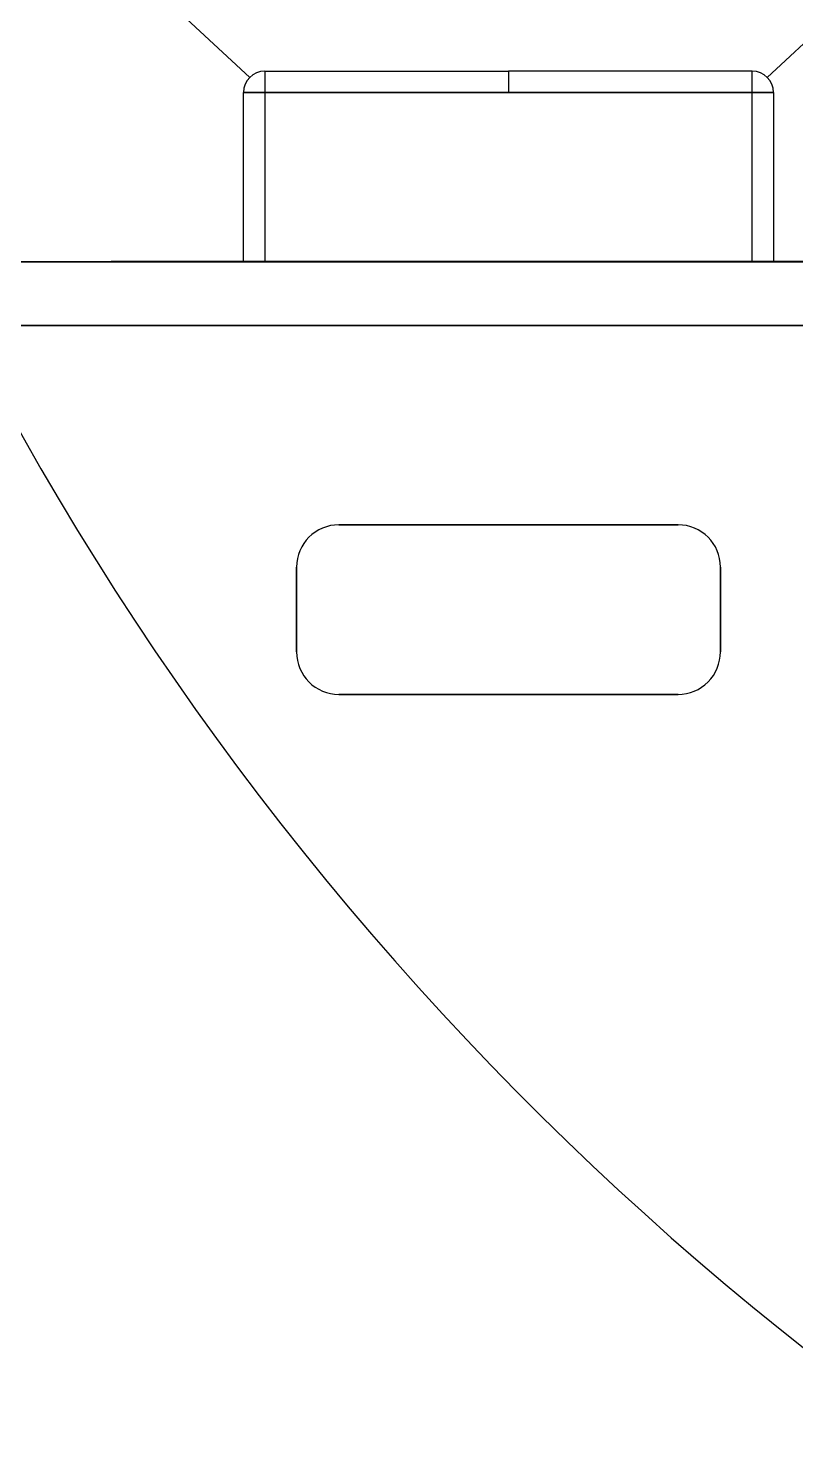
# Model space of a CAD drawing. Header units: millimetres. Extents: x 441156 to 441876, y 4514765 to 4515211.
# Drawn here: x 441308.4012 to 441308.5823, y 4514932.1755 to 4514932.5073 of the extents above; entities that cross this region are included whole.
import ezdxf

# ---------------------------------------------------------------- set-up
doc = ezdxf.new("R2010")
doc.units = ezdxf.units.MM
doc.linetypes.add('CONTINUA', pattern=[0])
doc.layers.add('01_mono PRIMERA', color=2, linetype='Continuous')
doc.layers.add('Instalaciones_ventilación_extracción', color=86, linetype='Continuous', lineweight=25)

# ---------------------------------------------------------------- blocks, each defined once
blk = doc.blocks.new('A$C11D349B9')
at = {"layer": '01_mono PRIMERA', "color": 254}
blk.add_arc((3.967982429254334, 9.464571852236986), 0.725, 183.2758289781731, 270, dxfattribs=at)

msp = doc.modelspace()

# ---------------------------------------------------------------- linework, layer by layer
at = {"layer": 'Instalaciones_ventilación_extracción'}
for p, q in [((441308.4045658163, 4514932.541364325, 5.197944820088271e-06), (441308.4535302813, 4514932.495733893, 5.197944820088271e-06)), ((441308.624565816, 4514932.541364325, 5.197944820088271e-06), (441308.575601351, 4514932.495733893, 5.197944820088271e-06)), ((441308.4570658165, 4514932.49719836, 5.197944820088271e-06), (441308.4570658165, 4514932.45229836, 5.197944820088271e-06)), ((441308.4570658165, 4514932.49719836, 5.197944820088271e-06), (441308.5145658157, 4514932.49719836, 5.197944820088271e-06)), ((441308.5145658157, 4514932.49719836, 5.197944820088271e-06), (441308.5145658157, 4514932.49219836, 5.197944820088271e-06)), ((441308.5145658157, 4514932.49719836, 5.197944820088271e-06), (441308.5145658157, 4514932.49219836, 5.197944820088271e-06)), ((441308.5720658158, 4514932.49719836, 5.197944820088271e-06), (441308.5145658157, 4514932.49719836, 5.197944820088271e-06)), ((441308.5720658158, 4514932.45229836, 5.197944820088271e-06), (441308.5720658158, 4514932.49719836, 5.197944820088271e-06)), ((441308.4520658157, 4514932.49219836, 5.197944820088271e-06), (441308.5145658157, 4514932.49219836, 5.197944820088271e-06)), ((441308.4520658157, 4514932.45229836, 5.197944820088271e-06), (441308.4520658157, 4514932.49219836, 5.197944820088271e-06)), ((441308.5145658157, 4514932.49219836, 5.197944820088271e-06), (441308.4520658157, 4514932.49219836, 5.197944820088271e-06)), ((441308.5145658157, 4514932.49219836, 5.197944820088271e-06), (441308.5770658157, 4514932.49219836, 5.197944820088271e-06)), ((441308.5770658157, 4514932.49219836, 5.197944820088271e-06), (441308.5145658157, 4514932.49219836, 5.197944820088271e-06)), ((441308.5770658157, 4514932.49219836, 5.197944820088271e-06), (441308.5770658157, 4514932.45229836, 5.197944820088271e-06)), ((441308.6445658165, 4514932.45219836, 5.197944820088271e-06), (441308.3845658158, 4514932.45219836, 5.197944820088271e-06)), ((441308.3845658158, 4514932.45219836, 5.197944820088271e-06), (441308.6445658165, 4514932.45219836, 5.197944820088271e-06)), ((441308.4208158157, 4514932.45219836, 5.197944820088271e-06), (441308.4208158157, 4514932.45229836, 5.197944820088271e-06)), ((441308.4208158157, 4514932.45219836, 5.197944820088271e-06), (441308.4208158157, 4514932.45229836, 5.197944820088271e-06)), ((441308.4358158163, 4514932.45229836, 5.197944820088271e-06), (441308.4208158157, 4514932.45229836, 5.197944820088271e-06)), ((441308.4208158157, 4514932.45229836, 5.197944820088271e-06), (441308.4358158163, 4514932.45229836, 5.197944820088271e-06)), ((441308.4358158163, 4514932.45219836, 5.197944820088271e-06), (441308.4208158157, 4514932.45219836, 5.197944820088271e-06)), ((441308.4208158157, 4514932.45219836, 5.197944820088271e-06), (441308.4358158163, 4514932.45219836, 5.197944820088271e-06)), ((441308.4358158163, 4514932.45219836, 5.197944820088271e-06), (441308.4358158163, 4514932.45229836, 5.197944820088271e-06)), ((441308.593315816, 4514932.45229836, 5.197944820088271e-06), (441308.4358158163, 4514932.45229836, 5.197944820088271e-06)), ((441308.4358158163, 4514932.45229836, 5.197944820088271e-06), (441308.593315816, 4514932.45229836, 5.197944820088271e-06)), ((441308.4358158163, 4514932.45219836, 5.197944820088271e-06), (441308.4358158163, 4514932.45229836, 5.197944820088271e-06)), ((441308.593315816, 4514932.45219836, 5.197944820088271e-06), (441308.4358158163, 4514932.45219836, 5.197944820088271e-06)), ((441308.4358158163, 4514932.45219836, 5.197944820088271e-06), (441308.593315816, 4514932.45219836, 5.197944820088271e-06)), ((441308.4520658157, 4514932.45229836, 5.197944820088271e-06), (441308.5770658157, 4514932.45229836, 5.197944820088271e-06)), ((441308.5770658157, 4514932.45229836, 5.197944820088271e-06), (441308.4520658157, 4514932.45229836, 5.197944820088271e-06)), ((441308.5720658158, 4514932.45229836, 5.197944820088271e-06), (441308.4570658165, 4514932.45229836, 5.197944820088271e-06)), ((441308.4570658165, 4514932.45229836, 5.197944820088271e-06), (441308.5720658158, 4514932.45229836, 5.197944820088271e-06)), ((441308.3845717129, 4514932.43719836, 5.197944820088271e-06), (441308.6445599184, 4514932.43719836, 5.197944820088271e-06)), ((441308.6445599184, 4514932.43719836, 5.197944820088271e-06), (441308.3845717129, 4514932.43719836, 5.197944820088271e-06)), ((441308.4745658156, 4514932.39019836, 5.197944820088271e-06), (441308.5545658157, 4514932.39019836, 5.197944820088271e-06)), ((441308.5545658157, 4514932.39019836, 5.197944820088271e-06), (441308.4745658156, 4514932.39019836, 5.197944820088271e-06)), ((441308.4645658159, 4514932.36019836, 5.197944820088271e-06), (441308.4645658159, 4514932.380198359, 5.197944820088271e-06)), ((441308.4645658159, 4514932.380198359, 5.197944820088271e-06), (441308.4645658159, 4514932.36019836, 5.197944820088271e-06)), ((441308.5645658164, 4514932.380198359, 5.197944820088271e-06), (441308.5645658164, 4514932.36019836, 5.197944820088271e-06)), ((441308.5645658164, 4514932.36019836, 5.197944820088271e-06), (441308.5645658164, 4514932.380198359, 5.197944820088271e-06)), ((441308.5545658157, 4514932.35019836, 5.197944820088271e-06), (441308.4745658156, 4514932.35019836, 5.197944820088271e-06)), ((441308.4745658156, 4514932.35019836, 5.197944820088271e-06), (441308.5545658157, 4514932.35019836, 5.197944820088271e-06))]:
    msp.add_line(p, q, dxfattribs=at)
for centre, radius, start, end in [((441308.4570658165, 4514932.49219836, 5.197944820088271e-06), 0.005000000000023874, 90.00001872965937, 180), ((441308.5720658158, 4514932.49219836, 5.197944820088271e-06), 0.005000000000023874, 1.985023727534995e-05, 90.00001872965937), ((441308.4745658156, 4514932.380198359, 5.197944820088271e-06), 0.01000000000004775, 90.00001872965937, 180), ((441308.4745658156, 4514932.380198359, 5.197944820088271e-06), 0.01000000000004775, 90.00001872965937, 180), ((441308.5545658157, 4514932.380198359, 5.197944820088271e-06), 0.01000000000004775, 1.985023727534995e-05, 90.00001872965937), ((441308.5545658157, 4514932.380198359, 5.197944820088271e-06), 0.01000000000004775, 1.985023727534995e-05, 90.00001872965937), ((441308.4745658156, 4514932.36019836, 5.197944820088271e-06), 0.01000000000004775, 180, 269.9999812703406), ((441308.4745658156, 4514932.36019836, 5.197944820088271e-06), 0.01000000000004775, 180, 269.9999812703406), ((441308.5545658157, 4514932.36019836, 5.197944820088271e-06), 0.01000000000004775, 269.9999812703406, 1.985023727534995e-05), ((441308.5545658157, 4514932.36019836, 5.197944820088271e-06), 0.01000000000004775, 269.9999812703406, 1.985023727534995e-05)]:
    msp.add_arc(centre, radius, start, end, dxfattribs=at)

# ---------------------------------------------------------------- block references
at = {"layer": '01_mono PRIMERA', "color": 254, "linetype": 'CONTINUA'}
msp.add_blockref('A$C11D349B9', (441305.0641732431, 4514923.301537989, 5.197944860958228e-06), dxfattribs=at)

doc.saveas('drawing.dxf')
